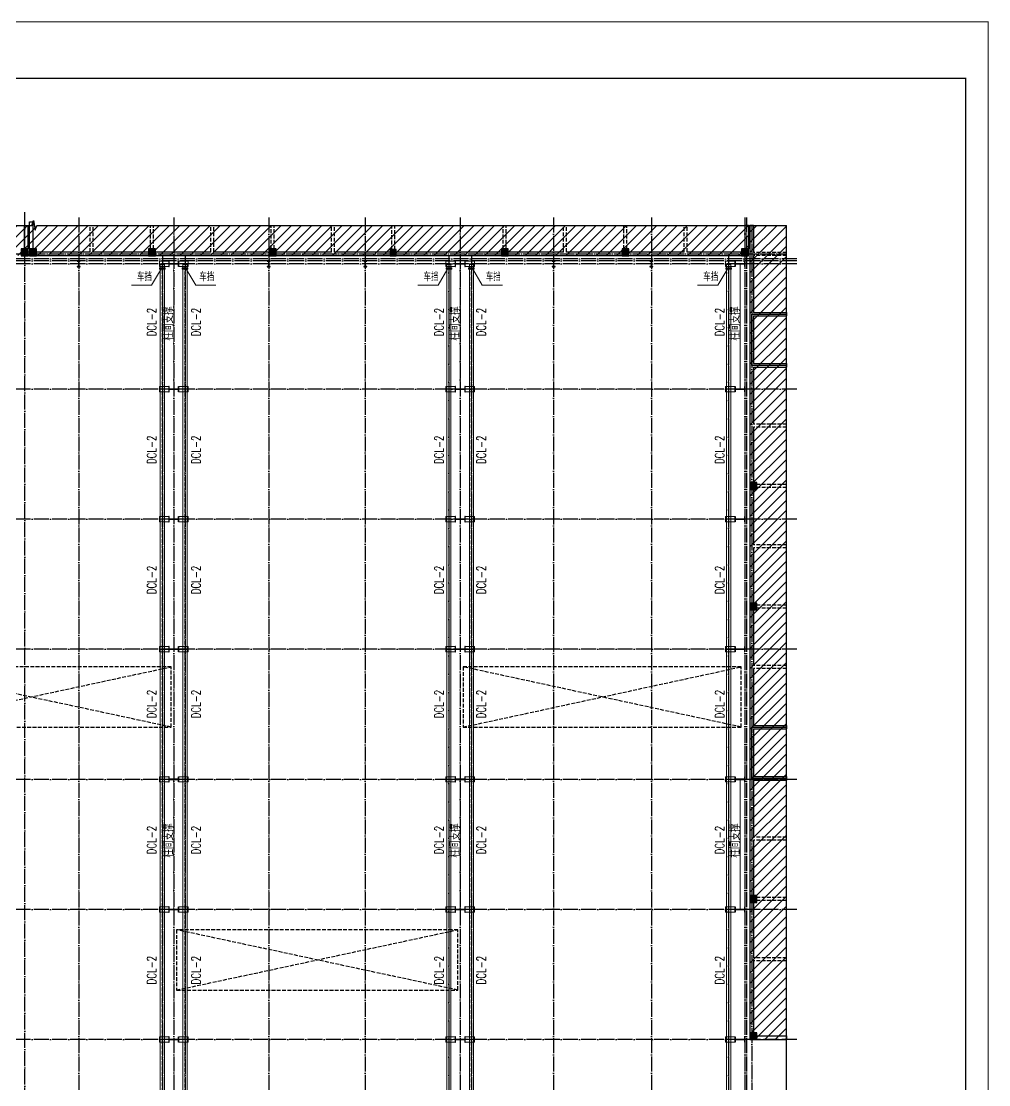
# Model space of a CAD drawing. Extents: x 447413 to 2975780, y -1432727 to 1301644.
# Drawn here: x 2315756 to 2379922, y -38659 to 31891 of the extents above; entities that cross this region are included whole.
import ezdxf
from ezdxf.enums import TextEntityAlignment as Align

# ---------------------------------------------------------------- set-up
doc = ezdxf.new("R2010")
doc.units = 0
doc.header["$LTSCALE"] = 1000
doc.header["$MEASUREMENT"] = 0
doc.linetypes.add('DASH', pattern=[0.35, 0.25, -0.1])
doc.linetypes.add('DOTE', pattern=[2.42, 2, -0.2, 0.02, -0.2])
for name, color, linetype in [('3T_WOOD', 21, 'Continuous'), ('COLUMN', 9, 'Continuous'), ('DIM_SYMB', 3, 'Continuous'), ('DOTE', 1, 'Continuous'), ('line', 60, 'Continuous'), ('PUB_HATCH', 8, 'Continuous'), ('PUB_TEXT', 7, 'Continuous'), ('X公厕', 21, 'Continuous'), ('图框', 253, 'Continuous'), ('柱子', 3, 'Continuous'), ('柱间支撑', 5, 'Continuous')]:
    doc.layers.add(name, color=color, linetype=linetype)
for name, color, linetype, lineweight in [('BEAM_CON', 4, 'Continuous', 0), ('WALL', 140, 'Continuous', 25), ('钢梁', 141, 'Continuous', 18)]:
    doc.layers.add(name, color=color, linetype=linetype, lineweight=lineweight)
doc.styles.add('HZTXT', font='romans.shx', dxfattribs={"bigfont": 'hztxt.shx'})
doc.styles.add('TSSD_REIN', font='Tssdeng.shx', dxfattribs={"width": 0.7, "bigfont": 'hztxt.shx'})
doc.styles.add('样式 1', font='Tssdeng.shx', dxfattribs={"width": 0.7, "bigfont": 'hztxt.shx'})

# ---------------------------------------------------------------- blocks, each defined once
blk = doc.blocks.new('A$C6B0021A6')
at = {"layer": '图框', "color": 2, "const_width": 40, "elevation": -84000}
blk.add_lwpolyline([(20, 84120), (118920, 84120), (118920, 20), (20, 20)], close=True, dxfattribs=at)
at = {"layer": '图框', "color": 153, "const_width": 58, "elevation": -84000}
blk.add_lwpolyline([(111420, 1020), (2520, 1020), (2520, 83120), (111420, 83120)], close=True, dxfattribs=at)
blk = doc.blocks.new('_FZH')
blk.add_lwpolyline([(-0.5, -0.5), (0.5, -0.5), (0.5, 0.5), (-0.5, 0.5)], close=True)
at = {"layer": 'PUB_HATCH'}
blk.add_solid([(-0.5, -0.5), (0.5, -0.5), (-0.5, 0.5), (0.5, 0.5)], dxfattribs=at)

msp = doc.modelspace()

# ---------------------------------------------------------------- hatches: boundary and pattern name
at = {"layer": 'PUB_HATCH'}
h = msp.add_hatch(dxfattribs=at)
h.set_pattern_fill('ANSI31', color=256, scale=300, style=0)
h.set_pattern_definition([(45, (2335527.2, -32885.7), (-336.7596, 336.7596), [])])
h.paths.add_polyline_path([(2364085.8, 18348.8), (2366515.7, 18348.8), (2366515.7, -35659), (2364085.8, -35659)])
h = msp.add_hatch(dxfattribs=at)
h.set_pattern_fill('ANSI31', color=256, scale=300, style=0)
h.set_pattern_definition([(45, (2031895.8, -32885.7), (-336.7596, 336.7596), [])])
h.paths.add_polyline_path([(2363985.8, 18319), (2267966.1, 18319), (2267966.1, 16350.6), (2363985.8, 16350.6)])

# ---------------------------------------------------------------- linework, layer by layer
at = {"layer": '3T_WOOD', "linetype": 'DASH'}
for p, q in [((2320326.1, 16580.6, 126000), (2320326.1, 18348.8, 126000)), ((2320326.1, 18348.8, 126000), (2320526.1, 18348.8, 126000)), ((2320526.1, 16580.6, 126000), (2320526.1, 18348.8, 126000)), ((2324326.1, 16790.6, 126000), (2324326.1, 18348.8, 126000)), ((2324326.1, 18348.8, 126000), (2324526.1, 18348.8, 126000)), ((2324526.1, 16790.6, 126000), (2324526.1, 18348.8, 126000)), ((2328326.1, 16580.6, 126000), (2328326.1, 18348.8, 126000)), ((2328326.1, 18348.8, 126000), (2328526.1, 18348.8, 126000)), ((2328526.1, 16580.6, 126000), (2328526.1, 18348.8, 126000)), ((2332326.1, 16790.6, 126000), (2332326.1, 18348.8, 126000)), ((2332326.1, 18348.8, 126000), (2332526.1, 18348.8, 126000)), ((2332526.1, 16790.6, 126000), (2332526.1, 18348.8, 126000)), ((2336326.1, 16580.6, 126000), (2336326.1, 18348.8, 126000)), ((2336326.1, 18348.8, 126000), (2336526.1, 18348.8, 126000)), ((2336526.1, 16580.6, 126000), (2336526.1, 18348.8, 126000)), ((2340326.1, 16740.6, 126000), (2340326.1, 18348.8, 126000)), ((2340326.1, 18348.8, 126000), (2340526.1, 18348.8, 126000)), ((2340526.1, 16740.6, 126000), (2340526.1, 18348.8, 126000)), ((2347726.1, 16790.6, 126000), (2347726.1, 18348.8, 126000)), ((2347726.1, 18348.8, 126000), (2347926.1, 18348.8, 126000)), ((2347926.1, 16790.6, 126000), (2347926.1, 18348.8, 126000)), ((2351726.1, 16580.6, 126000), (2351726.1, 18348.8, 126000)), ((2351726.1, 18348.8, 126000), (2351926.1, 18348.8, 126000)), ((2351926.1, 16580.6, 126000), (2351926.1, 18348.8, 126000)), ((2355726.1, 16790.6, 126000), (2355726.1, 18348.8, 126000)), ((2355726.1, 18348.8, 126000), (2355926.1, 18348.8, 126000)), ((2355926.1, 16790.6, 126000), (2355926.1, 18348.8, 126000)), ((2359726.1, 16580.6, 126000), (2359726.1, 18348.8, 126000)), ((2359726.1, 18348.8, 126000), (2359926.1, 18348.8, 126000)), ((2359926.1, 16580.6, 126000), (2359926.1, 18348.8, 126000)), ((2366515.7, 16560.6, 126000), (2364325.8, 16560.6, 126000)), ((2366515.7, 16360.6, 126000), (2364325.8, 16360.6, 126000)), ((2366515.7, 16360.6, 126000), (2366515.7, 16560.6, 126000)), ((2366515.7, 5160.6, 126000), (2364325.8, 5160.6, 126000)), ((2366515.7, 4960.6, 126000), (2364325.8, 4960.6, 126000)), ((2366515.7, 4960.6, 126000), (2366515.7, 5160.6, 126000)), ((2366515.7, 1160.6, 126000), (2364535.8, 1160.6, 126000)), ((2366515.7, 960.6, 126000), (2364535.8, 960.6, 126000)), ((2366515.7, 960.6, 126000), (2366515.7, 1160.6, 126000)), ((2366515.7, -2839.4, 126000), (2364325.8, -2839.4, 126000)), ((2366515.7, -3039.4, 126000), (2364325.8, -3039.4, 126000)), ((2366515.7, -3039.4, 126000), (2366515.7, -2839.4, 126000)), ((2366515.7, -6839.4, 126000), (2364535.8, -6839.4, 126000)), ((2366515.7, -7039.4, 126000), (2364535.8, -7039.4, 126000)), ((2366515.7, -7039.4, 126000), (2366515.7, -6839.4, 126000)), ((2366515.7, -10839.4, 126000), (2364325.8, -10839.4, 126000)), ((2366515.7, -11039.4, 126000), (2364325.8, -11039.4, 126000)), ((2366515.7, -11039.4, 126000), (2366515.7, -10839.4, 126000)), ((2366515.7, -22239.4, 126000), (2364325.8, -22239.4, 126000)), ((2366515.7, -22439.4, 126000), (2364325.8, -22439.4, 126000)), ((2366515.7, -22439.4, 126000), (2366515.7, -22239.4, 126000)), ((2366515.7, -26239.4, 126000), (2364535.8, -26239.4, 126000)), ((2366515.7, -26439.4, 126000), (2364535.8, -26439.4, 126000)), ((2366515.7, -26439.4, 126000), (2366515.7, -26239.4, 126000)), ((2366515.7, -30239.4, 126000), (2364325.8, -30239.4, 126000)), ((2366515.7, -30439.4, 126000), (2366515.7, -30239.4, 126000)), ((2366515.7, -30439.4, 126000), (2364325.8, -30439.4, 126000))]:
    msp.add_line(p, q, dxfattribs=at)
at = {"layer": 'BEAM_CON'}
for p, q in [((2324396.8, 14391.6, 126000), (2325054.6, 15493.8, 126000)), ((2327334.9, 14391.6, 126000), (2326677, 15493.8, 126000)), ((2343396.8, 14391.6, 126000), (2344054.6, 15493.8, 126000)), ((2346334.9, 14391.6, 126000), (2345677, 15493.8, 126000)), ((2361951.8, 14391.6, 126000), (2362609.6, 15493.8, 126000)), ((2323062.1, 14391.6, 126000), (2324396.8, 14391.6, 126000)), ((2328669.5, 14391.6, 126000), (2327334.9, 14391.6, 126000)), ((2342062.1, 14391.6, 126000), (2343396.8, 14391.6, 126000)), ((2347669.5, 14391.6, 126000), (2346334.9, 14391.6, 126000)), ((2360617.1, 14391.6, 126000), (2361951.8, 14391.6, 126000))]:
    msp.add_line(p, q, dxfattribs=at)
at = {"layer": 'BEAM_CON', "elevation": 126000}
for points in [[(2324928.3, 15524.9), (2324928.3, 15481.2), (2325303.3, 15481.2), (2325303.3, 15524.9)], [(2325255.8, -99053.8), (2325255.8, 15744.8), (2324975.8, 15744.8), (2324975.8, -99053.8)], [(2326803.3, 15524.9), (2326803.3, 15481.2), (2326428.3, 15481.2), (2326428.3, 15524.9)], [(2326475.8, -99053.8), (2326475.8, 15744.8), (2326755.8, 15744.8), (2326755.8, -99053.8)], [(2343928.3, 15524.9), (2343928.3, 15481.2), (2344303.3, 15481.2), (2344303.3, 15524.9)], [(2344255.8, -99053.8), (2344255.8, 15744.8), (2343975.8, 15744.8), (2343975.8, -99053.8)], [(2345803.3, 15524.9), (2345803.3, 15481.2), (2345428.3, 15481.2), (2345428.3, 15524.9)], [(2345475.8, -99053.8), (2345475.8, 15744.8), (2345755.8, 15744.8), (2345755.8, -99053.8)], [(2362483.3, 15524.9), (2362483.3, 15481.2), (2362858.3, 15481.2), (2362858.3, 15524.9)], [(2362810.8, -99053.8), (2362810.8, 15744.8), (2362530.8, 15744.8), (2362530.8, -99053.8)], [(2324928.3, 15437.4), (2324928.3, 15481.2), (2325303.3, 15481.2), (2325303.3, 15437.4)], [(2326803.3, 15437.4), (2326803.3, 15481.2), (2326428.3, 15481.2), (2326428.3, 15437.4)], [(2343928.3, 15437.4), (2343928.3, 15481.2), (2344303.3, 15481.2), (2344303.3, 15437.4)], [(2345803.3, 15437.4), (2345803.3, 15481.2), (2345428.3, 15481.2), (2345428.3, 15437.4)], [(2362483.3, 15437.4), (2362483.3, 15481.2), (2362858.3, 15481.2), (2362858.3, 15437.4)]]:
    msp.add_lwpolyline(points, close=True, dxfattribs=at)
at = {"layer": 'BEAM_CON', "linetype": 'DASH', "elevation": 126000}
for points in [[(2325125.8, -99053.8), (2325125.8, 15744.8), (2325105.8, 15744.8), (2325105.8, -99053.8)], [(2326605.8, -99053.8), (2326605.8, 15744.8), (2326625.8, 15744.8), (2326625.8, -99053.8)], [(2344125.8, -99053.8), (2344125.8, 15744.8), (2344105.8, 15744.8), (2344105.8, -99053.8)], [(2345605.8, -99053.8), (2345605.8, 15744.8), (2345625.8, 15744.8), (2345625.8, -99053.8)], [(2362680.8, -99053.8), (2362680.8, 15744.8), (2362660.8, 15744.8), (2362660.8, -99053.8)]]:
    msp.add_lwpolyline(points, close=True, dxfattribs=at)
at = {"layer": 'DIM_SYMB', "elevation": 126000}
for points in [[(2266739.9, 18348.8), (2316459.1, 18348.8), (2316573.7, 18663.8), (2316684.8, 18033.8), (2316796.6, 18348.8), (2366515.7, 18348.8)], [(2366515.7, -101663.5), (2366515.7, -41826.1), (2366200.7, -41711.4), (2366830.7, -41600.4), (2366515.7, -41488.6), (2366515.7, 18348.8)]]:
    msp.add_lwpolyline(points, dxfattribs=at)
at = {"layer": 'DOTE', "linetype": 'DOTE', "ltscale": 0.5}
for p, q in [((2315985.9, -102766.1, 126000), (2315985.9, 19272.6, 126000)), ((2363745.8, 18882.2, 126000), (2363745.8, -102105.1, 126000)), ((2367195, 16000.6, 126000), (2266776.3, 16000.6, 126000)), ((2367195, -35659, 126000), (2266776.3, -35659, 126000))]:
    msp.add_line(p, q, dxfattribs=at)
at = {"layer": 'DOTE', "color": 8, "linetype": 'DOTE', "ltscale": 0.5}
for p, q in [((2325865.8, 18882.2, 126000), (2325865.8, -102105.1, 126000)), ((2344865.8, 18882.2, 126000), (2344865.8, -102105.1, 126000)), ((2363865.8, 18882.2, 126000), (2363865.8, -102105.1, 126000)), ((2367195, 16120.6, 126000), (2266776.3, 16120.6, 126000)), ((2367195, 15800.6, 126000), (2266776.3, 15800.6, 126000)), ((2367195, 7490.6, 126000), (2266776.3, 7490.6, 126000)), ((2367195, -1139.4, 126000), (2266776.3, -1139.4, 126000)), ((2367195, -9769.4, 126000), (2266776.3, -9769.4, 126000)), ((2367195, -18399.4, 126000), (2266776.3, -18399.4, 126000)), ((2367195, -27029.4, 126000), (2266776.3, -27029.4, 126000))]:
    msp.add_line(p, q, dxfattribs=at)
at = {"layer": 'DOTE', "color": 4, "linetype": 'DOTE', "ltscale": 0.5}
for p, q in [((2325115.8, 16299.7, 126000), (2325115.8, -99574.3, 126000)), ((2326615.8, 16299.7, 126000), (2326615.8, -99574.3, 126000)), ((2344115.8, 16299.7, 126000), (2344115.8, -99574.3, 126000)), ((2345615.8, 16299.7, 126000), (2345615.8, -99574.3, 126000)), ((2362670.8, 16299.7, 126000), (2362670.8, -99574.3, 126000))]:
    msp.add_line(p, q, dxfattribs=at)
at = {"layer": 'DOTE', "color": 8, "linetype": 'DOTE', "ltscale": 0.5, "elevation": 126000}
for points in [[(2319566.1, 18874.7), (2319566.1, -102111.2)], [(2332166.1, 18874.7), (2332166.1, -102111.2)], [(2338566.1, 18874.7), (2338566.1, -102111.2)], [(2351066.1, 18874.7), (2351066.1, -102111.2)], [(2357546.1, 18874.7), (2357546.1, -102111.2)], [(2364205.8, 18348.8), (2364205.8, -101663.5)], [(2266754.5, 16460.6), (2366515.7, 16460.6)]]:
    msp.add_lwpolyline(points, dxfattribs=at)
at = {"layer": 'line', "linetype": 'DASH', "elevation": 126000}
for points in [[(2307057, -14935), (2325707, -14935), (2325707, -10935), (2307057, -10935), (2307057, -14935)], [(2307057, -14935), (2325707, -10935)], [(2325707, -14935), (2307057, -10935)], [(2345057, -14935), (2363510.1, -14935), (2363510.1, -10935), (2345057, -10935), (2345057, -14935)], [(2345057, -14935), (2363510.1, -10935)], [(2363510.1, -14935), (2345057, -10935)], [(2326057, -32378.5), (2344707, -32378.5), (2344707, -28378.5), (2326057, -28378.5), (2326057, -32378.5)], [(2326057, -32378.5), (2344707, -28378.5)], [(2344707, -32378.5), (2326057, -28378.5)]]:
    msp.add_lwpolyline(points, dxfattribs=at)
at = {"layer": 'WALL'}
for p, q in [((2315966.1, 16790.6, 126000), (2315966.1, 18348.8, 126000)), ((2315966.1, 18348.8, 126000), (2316206.1, 18348.8, 126000)), ((2316206.1, 16790.6, 126000), (2316206.1, 18348.8, 126000)), ((2316306.1, 16790.6, 126000), (2316306.1, 18587.9, 126000)), ((2316306.1, 18587.9, 126000), (2316546.1, 18587.9, 126000)), ((2316546.1, 16790.6, 126000), (2316546.1, 18587.9, 126000)), ((2363745.8, 18348.8, 126000), (2363745.8, 16790.6, 126000)), ((2363985.8, 18348.8, 126000), (2363745.8, 18348.8, 126000)), ((2363985.8, 18348.8, 126000), (2363985.8, 16790.6, 126000)), ((2364085.8, 18348.8, 126000), (2364085.8, 16460.6, 126000)), ((2364325.8, 18348.8, 126000), (2364085.8, 18348.8, 126000)), ((2364325.8, 18348.8, 126000), (2364325.8, 16560.6, 126000)), ((2316306.1, 16580.6, 126000), (2316206.1, 16580.6, 126000)), ((2316306.1, 16340.6, 126000), (2316206.1, 16340.6, 126000)), ((2320326.1, 16580.6, 126000), (2316756.1, 16580.6, 126000)), ((2320426.1, 16340.6, 126000), (2316756.1, 16340.6, 126000)), ((2324201.1, 16340.6, 126000), (2320426.1, 16340.6, 126000)), ((2324201.1, 16580.6, 126000), (2320526.1, 16580.6, 126000)), ((2328326.1, 16580.6, 126000), (2324651.1, 16580.6, 126000)), ((2328426.1, 16340.6, 126000), (2324651.1, 16340.6, 126000)), ((2332201.1, 16340.6, 126000), (2328426.1, 16340.6, 126000)), ((2332201.1, 16580.6, 126000), (2328526.1, 16580.6, 126000)), ((2336326.1, 16580.6, 126000), (2332651.1, 16580.6, 126000)), ((2336426.1, 16340.6, 126000), (2332651.1, 16340.6, 126000)), ((2340226, 16340.6, 126000), (2336426.1, 16340.6, 126000)), ((2340226, 16580.6, 126000), (2336526.1, 16580.6, 126000)), ((2347601.1, 16580.6, 126000), (2340626, 16580.6, 126000)), ((2347601.1, 16340.6, 126000), (2340626, 16340.6, 126000)), ((2351726.1, 16580.6, 126000), (2348051.1, 16580.6, 126000)), ((2351826.1, 16340.6, 126000), (2348051.1, 16340.6, 126000)), ((2355601.1, 16340.6, 126000), (2351826.1, 16340.6, 126000)), ((2355601.1, 16580.6, 126000), (2351926.1, 16580.6, 126000)), ((2359726.1, 16580.6, 126000), (2356051.1, 16580.6, 126000)), ((2359826.1, 16340.6, 126000), (2356051.1, 16340.6, 126000)), ((2363535.8, 16340.6, 126000), (2359826.1, 16340.6, 126000)), ((2363535.8, 16580.6, 126000), (2359926.1, 16580.6, 126000)), ((2364085.8, 16460.6, 126000), (2364085.8, 12460.6, 126000)), ((2364325.8, 16360.6, 126000), (2364325.8, 12580.6, 126000)), ((2364085.8, 12460.6, 126000), (2364085.8, 9060.6, 126000)), ((2364325.8, 12580.6, 126000), (2366515.7, 12580.6, 126000)), ((2364325.8, 12340.6, 126000), (2366515.7, 12340.6, 126000)), ((2364325.8, 12340.6, 126000), (2364325.8, 9180.6, 126000)), ((2366515.7, 12580.6, 126000), (2366515.7, 12340.6, 126000)), ((2364325.8, 9180.6, 126000), (2366515.7, 9180.6, 126000)), ((2366515.7, 9180.6, 126000), (2366515.7, 8940.6, 126000)), ((2364085.8, 9060.6, 126000), (2364085.8, 5060.6, 126000)), ((2364325.8, 8940.6, 126000), (2366515.7, 8940.6, 126000)), ((2364325.8, 8940.6, 126000), (2364325.8, 5160.6, 126000)), ((2364085.8, 5060.6, 126000), (2364085.8, 1285.6, 126000)), ((2364325.8, 4960.6, 126000), (2364325.8, 1285.6, 126000)), ((2364085.8, 835.6, 126000), (2364085.8, -2939.4, 126000)), ((2364325.8, 835.6, 126000), (2364325.8, -2839.4, 126000)), ((2364085.8, -2939.4, 126000), (2364085.8, -6714.4, 126000)), ((2364325.8, -3039.4, 126000), (2364325.8, -6714.4, 126000)), ((2364085.8, -7164.4, 126000), (2364085.8, -10939.4, 126000)), ((2364325.8, -7164.4, 126000), (2364325.8, -10839.4, 126000)), ((2364085.8, -10939.4, 126000), (2364085.8, -14939.4, 126000)), ((2364325.8, -11039.4, 126000), (2364325.8, -14819.4, 126000)), ((2364085.8, -14939.4, 126000), (2364085.8, -18339.4, 126000)), ((2364325.8, -14819.4, 126000), (2366515.7, -14819.4, 126000)), ((2364325.8, -15059.4, 126000), (2364325.8, -18219.4, 126000)), ((2364325.8, -15059.4, 126000), (2366515.7, -15059.4, 126000)), ((2366515.7, -14819.4, 126000), (2366515.7, -15059.4, 126000)), ((2364085.8, -18339.4, 126000), (2364085.8, -22339.4, 126000)), ((2364325.8, -18219.4, 126000), (2366515.7, -18219.4, 126000)), ((2366515.7, -18219.4, 126000), (2366515.7, -18459.4, 126000)), ((2364325.8, -18459.4, 126000), (2366515.7, -18459.4, 126000)), ((2364325.8, -18459.4, 126000), (2364325.8, -22239.4, 126000)), ((2364085.8, -22339.4, 126000), (2364085.8, -26114.4, 126000)), ((2364325.8, -22439.4, 126000), (2364325.8, -26114.4, 126000)), ((2364085.8, -26564.4, 126000), (2364085.8, -30339.4, 126000)), ((2364325.8, -26564.4, 126000), (2364325.8, -30239.4, 126000)), ((2364085.8, -30339.4, 126000), (2364085.8, -35209, 126000)), ((2364325.8, -30439.4, 126000), (2364325.8, -35209, 126000)), ((2364535.8, -35419, 126000), (2366515.7, -35419, 126000)), ((2364535.8, -35659, 126000), (2366515.7, -35659, 126000)), ((2366515.7, -35419, 126000), (2366515.7, -35659, 126000))]:
    msp.add_line(p, q, dxfattribs=at)
at = {"layer": 'X公厕', "ltscale": 5, "elevation": 126000}
for points in [[(2366515.7, 9060.6), (2364205.8, 9060.6), (2364205.8, 12460.6), (2366515.7, 12460.6)], [(2366515.7, -18339.4), (2364205.8, -18339.4), (2364205.8, -14939.4), (2366515.7, -14939.4)]]:
    msp.add_lwpolyline(points, dxfattribs=at)
at = {"layer": '柱子', "color": 6, "ltscale": 100, "elevation": 126000}
for points in [[(2319666.1, 15979.6), (2319666.1, 16000.6), (2319466.1, 16000.6), (2319466.1, 15979.6), (2319546.6, 15979.6, -0.4142136), (2319559.6, 15966.6), (2319559.6, 15634.6, -0.4142136), (2319546.6, 15621.6), (2319466.1, 15621.6), (2319466.1, 15600.6), (2319666.1, 15600.6), (2319666.1, 15621.6), (2319585.6, 15621.6, -0.4142136), (2319572.6, 15634.6), (2319572.6, 15966.6, -0.4142136), (2319585.6, 15979.6)], [(2332266.1, 15979.6), (2332266.1, 16000.6), (2332066.1, 16000.6), (2332066.1, 15979.6), (2332146.6, 15979.6, -0.4142136), (2332159.6, 15966.6), (2332159.6, 15634.6, -0.4142136), (2332146.6, 15621.6), (2332066.1, 15621.6), (2332066.1, 15600.6), (2332266.1, 15600.6), (2332266.1, 15621.6), (2332185.6, 15621.6, -0.4142136), (2332172.6, 15634.6), (2332172.6, 15966.6, -0.4142136), (2332185.6, 15979.6)], [(2338666.1, 15979.6), (2338666.1, 16000.6), (2338466.1, 16000.6), (2338466.1, 15979.6), (2338546.6, 15979.6, -0.4142136), (2338559.6, 15966.6), (2338559.6, 15634.6, -0.4142136), (2338546.6, 15621.6), (2338466.1, 15621.6), (2338466.1, 15600.6), (2338666.1, 15600.6), (2338666.1, 15621.6), (2338585.6, 15621.6, -0.4142136), (2338572.6, 15634.6), (2338572.6, 15966.6, -0.4142136), (2338585.6, 15979.6)], [(2351166.1, 15979.6), (2351166.1, 16000.6), (2350966.1, 16000.6), (2350966.1, 15979.6), (2351046.6, 15979.6, -0.4142136), (2351059.6, 15966.6), (2351059.6, 15634.6, -0.4142136), (2351046.6, 15621.6), (2350966.1, 15621.6), (2350966.1, 15600.6), (2351166.1, 15600.6), (2351166.1, 15621.6), (2351085.6, 15621.6, -0.4142136), (2351072.6, 15634.6), (2351072.6, 15966.6, -0.4142136), (2351085.6, 15979.6)], [(2357646.1, 15979.6), (2357646.1, 16000.6), (2357446.1, 16000.6), (2357446.1, 15979.6), (2357526.6, 15979.6, -0.4142136), (2357539.6, 15966.6), (2357539.6, 15634.6, -0.4142136), (2357526.6, 15621.6), (2357446.1, 15621.6), (2357446.1, 15600.6), (2357646.1, 15600.6), (2357646.1, 15621.6), (2357565.6, 15621.6, -0.4142136), (2357552.6, 15634.6), (2357552.6, 15966.6, -0.4142136), (2357565.6, 15979.6)]]:
    msp.add_lwpolyline(points, format="xyb", close=True, dxfattribs=at)
for points in [[(2326176.8, 15804.6), (2325554.8, 15804.6), (2325554.8, 15975.6), (2325540.8, 15975.6), (2325540.8, 15625.6), (2325554.8, 15625.6), (2325554.8, 15796.6), (2326176.8, 15796.6), (2326176.8, 15625.6), (2326190.8, 15625.6), (2326190.8, 15975.6), (2326176.8, 15975.6)], [(2345176.8, 15804.6), (2344554.8, 15804.6), (2344554.8, 15975.6), (2344540.8, 15975.6), (2344540.8, 15625.6), (2344554.8, 15625.6), (2344554.8, 15796.6), (2345176.8, 15796.6), (2345176.8, 15625.6), (2345190.8, 15625.6), (2345190.8, 15975.6), (2345176.8, 15975.6)], [(2363731.8, 15804.6), (2363109.8, 15804.6), (2363109.8, 15975.6), (2363095.8, 15975.6), (2363095.8, 15625.6), (2363109.8, 15625.6), (2363109.8, 15796.6), (2363731.8, 15796.6), (2363731.8, 15625.6), (2363745.8, 15625.6), (2363745.8, 15975.6), (2363731.8, 15975.6)], [(2326176.8, 7494.6), (2325554.8, 7494.6), (2325554.8, 7665.6), (2325540.8, 7665.6), (2325540.8, 7315.6), (2325554.8, 7315.6), (2325554.8, 7486.6), (2326176.8, 7486.6), (2326176.8, 7315.6), (2326190.8, 7315.6), (2326190.8, 7665.6), (2326176.8, 7665.6)], [(2345176.8, 7494.6), (2344554.8, 7494.6), (2344554.8, 7665.6), (2344540.8, 7665.6), (2344540.8, 7315.6), (2344554.8, 7315.6), (2344554.8, 7486.6), (2345176.8, 7486.6), (2345176.8, 7315.6), (2345190.8, 7315.6), (2345190.8, 7665.6), (2345176.8, 7665.6)], [(2363731.8, 7494.6), (2363109.8, 7494.6), (2363109.8, 7665.6), (2363095.8, 7665.6), (2363095.8, 7315.6), (2363109.8, 7315.6), (2363109.8, 7486.6), (2363731.8, 7486.6), (2363731.8, 7315.6), (2363745.8, 7315.6), (2363745.8, 7665.6), (2363731.8, 7665.6)], [(2326176.8, -1135.4), (2325554.8, -1135.4), (2325554.8, -964.4), (2325540.8, -964.4), (2325540.8, -1314.4), (2325554.8, -1314.4), (2325554.8, -1143.4), (2326176.8, -1143.4), (2326176.8, -1314.4), (2326190.8, -1314.4), (2326190.8, -964.4), (2326176.8, -964.4)], [(2345176.8, -1135.4), (2344554.8, -1135.4), (2344554.8, -964.4), (2344540.8, -964.4), (2344540.8, -1314.4), (2344554.8, -1314.4), (2344554.8, -1143.4), (2345176.8, -1143.4), (2345176.8, -1314.4), (2345190.8, -1314.4), (2345190.8, -964.4), (2345176.8, -964.4)], [(2363731.8, -1135.4), (2363109.8, -1135.4), (2363109.8, -964.4), (2363095.8, -964.4), (2363095.8, -1314.4), (2363109.8, -1314.4), (2363109.8, -1143.4), (2363731.8, -1143.4), (2363731.8, -1314.4), (2363745.8, -1314.4), (2363745.8, -964.4), (2363731.8, -964.4)], [(2326176.8, -9765.4), (2325554.8, -9765.4), (2325554.8, -9594.4), (2325540.8, -9594.4), (2325540.8, -9944.4), (2325554.8, -9944.4), (2325554.8, -9773.4), (2326176.8, -9773.4), (2326176.8, -9944.4), (2326190.8, -9944.4), (2326190.8, -9594.4), (2326176.8, -9594.4)], [(2345176.8, -9765.4), (2344554.8, -9765.4), (2344554.8, -9594.4), (2344540.8, -9594.4), (2344540.8, -9944.4), (2344554.8, -9944.4), (2344554.8, -9773.4), (2345176.8, -9773.4), (2345176.8, -9944.4), (2345190.8, -9944.4), (2345190.8, -9594.4), (2345176.8, -9594.4)], [(2363731.8, -9765.4), (2363109.8, -9765.4), (2363109.8, -9594.4), (2363095.8, -9594.4), (2363095.8, -9944.4), (2363109.8, -9944.4), (2363109.8, -9773.4), (2363731.8, -9773.4), (2363731.8, -9944.4), (2363745.8, -9944.4), (2363745.8, -9594.4), (2363731.8, -9594.4)], [(2326176.8, -18395.4), (2325554.8, -18395.4), (2325554.8, -18224.4), (2325540.8, -18224.4), (2325540.8, -18574.4), (2325554.8, -18574.4), (2325554.8, -18403.4), (2326176.8, -18403.4), (2326176.8, -18574.4), (2326190.8, -18574.4), (2326190.8, -18224.4), (2326176.8, -18224.4)], [(2345176.8, -18395.4), (2344554.8, -18395.4), (2344554.8, -18224.4), (2344540.8, -18224.4), (2344540.8, -18574.4), (2344554.8, -18574.4), (2344554.8, -18403.4), (2345176.8, -18403.4), (2345176.8, -18574.4), (2345190.8, -18574.4), (2345190.8, -18224.4), (2345176.8, -18224.4)], [(2363731.8, -18395.4), (2363109.8, -18395.4), (2363109.8, -18224.4), (2363095.8, -18224.4), (2363095.8, -18574.4), (2363109.8, -18574.4), (2363109.8, -18403.4), (2363731.8, -18403.4), (2363731.8, -18574.4), (2363745.8, -18574.4), (2363745.8, -18224.4), (2363731.8, -18224.4)], [(2326176.8, -27025.4), (2325554.8, -27025.4), (2325554.8, -26854.4), (2325540.8, -26854.4), (2325540.8, -27204.4), (2325554.8, -27204.4), (2325554.8, -27033.4), (2326176.8, -27033.4), (2326176.8, -27204.4), (2326190.8, -27204.4), (2326190.8, -26854.4), (2326176.8, -26854.4)], [(2345176.8, -27025.4), (2344554.8, -27025.4), (2344554.8, -26854.4), (2344540.8, -26854.4), (2344540.8, -27204.4), (2344554.8, -27204.4), (2344554.8, -27033.4), (2345176.8, -27033.4), (2345176.8, -27204.4), (2345190.8, -27204.4), (2345190.8, -26854.4), (2345176.8, -26854.4)], [(2363731.8, -27025.4), (2363109.8, -27025.4), (2363109.8, -26854.4), (2363095.8, -26854.4), (2363095.8, -27204.4), (2363109.8, -27204.4), (2363109.8, -27033.4), (2363731.8, -27033.4), (2363731.8, -27204.4), (2363745.8, -27204.4), (2363745.8, -26854.4), (2363731.8, -26854.4)], [(2326176.8, -35655), (2325554.8, -35655), (2325554.8, -35484), (2325540.8, -35484), (2325540.8, -35834), (2325554.8, -35834), (2325554.8, -35663), (2326176.8, -35663), (2326176.8, -35834), (2326190.8, -35834), (2326190.8, -35484), (2326176.8, -35484)], [(2345176.8, -35655), (2344554.8, -35655), (2344554.8, -35484), (2344540.8, -35484), (2344540.8, -35834), (2344554.8, -35834), (2344554.8, -35663), (2345176.8, -35663), (2345176.8, -35834), (2345190.8, -35834), (2345190.8, -35484), (2345176.8, -35484)], [(2363731.8, -35655), (2363109.8, -35655), (2363109.8, -35484), (2363095.8, -35484), (2363095.8, -35834), (2363109.8, -35834), (2363109.8, -35663), (2363731.8, -35663), (2363731.8, -35834), (2363745.8, -35834), (2363745.8, -35484), (2363731.8, -35484)]]:
    msp.add_lwpolyline(points, close=True, dxfattribs=at)
at = {"layer": '柱间支撑', "linetype": 'DASH', "ltscale": 2.5, "const_width": 60, "elevation": 126000}
for points in [[(2325866.1, 15800.6), (2325861.5, 7498.6)], [(2344866.1, 15800.6), (2344861.5, 7498.6)], [(2363442.8, 15800.6), (2363438.2, 7498.6)], [(2325866.1, -18399.4), (2325861.5, -27021.4)], [(2344866.1, -18399.4), (2344861.5, -27021.4)], [(2363442.8, -18399.4), (2363438.2, -27021.4)]]:
    msp.add_lwpolyline(points, dxfattribs=at)
at = {"layer": '钢梁', "elevation": 126000}
for points in [[(2324915.8, 15625.6), (2324915.8, 15975.6), (2325540.8, 15975.6), (2325540.8, 15625.6)], [(2324915.8, 15790.6), (2324915.8, 15810.6), (2325540.8, 15810.6), (2325540.8, 15790.6)], [(2326815.8, 15625.6), (2326815.8, 15975.6), (2326190.8, 15975.6), (2326190.8, 15625.6)], [(2326815.8, 15790.6), (2326815.8, 15810.6), (2326190.8, 15810.6), (2326190.8, 15790.6)], [(2343915.8, 15625.6), (2343915.8, 15975.6), (2344540.8, 15975.6), (2344540.8, 15625.6)], [(2343915.8, 15790.6), (2343915.8, 15810.6), (2344540.8, 15810.6), (2344540.8, 15790.6)], [(2345815.8, 15625.6), (2345815.8, 15975.6), (2345190.8, 15975.6), (2345190.8, 15625.6)], [(2345815.8, 15790.6), (2345815.8, 15810.6), (2345190.8, 15810.6), (2345190.8, 15790.6)], [(2362470.8, 15625.6), (2362470.8, 15975.6), (2363095.8, 15975.6), (2363095.8, 15625.6)], [(2362470.8, 15790.6), (2362470.8, 15810.6), (2363095.8, 15810.6), (2363095.8, 15790.6)], [(2324915.8, 7315.6), (2324915.8, 7665.6), (2325540.8, 7665.6), (2325540.8, 7315.6)], [(2324915.8, 7480.6), (2324915.8, 7500.6), (2325540.8, 7500.6), (2325540.8, 7480.6)], [(2326815.8, 7315.6), (2326815.8, 7665.6), (2326190.8, 7665.6), (2326190.8, 7315.6)], [(2326815.8, 7480.6), (2326815.8, 7500.6), (2326190.8, 7500.6), (2326190.8, 7480.6)], [(2343915.8, 7315.6), (2343915.8, 7665.6), (2344540.8, 7665.6), (2344540.8, 7315.6)], [(2343915.8, 7480.6), (2343915.8, 7500.6), (2344540.8, 7500.6), (2344540.8, 7480.6)], [(2345815.8, 7315.6), (2345815.8, 7665.6), (2345190.8, 7665.6), (2345190.8, 7315.6)], [(2345815.8, 7480.6), (2345815.8, 7500.6), (2345190.8, 7500.6), (2345190.8, 7480.6)], [(2362470.8, 7315.6), (2362470.8, 7665.6), (2363095.8, 7665.6), (2363095.8, 7315.6)], [(2362470.8, 7480.6), (2362470.8, 7500.6), (2363095.8, 7500.6), (2363095.8, 7480.6)], [(2324915.8, -1314.4), (2324915.8, -964.4), (2325540.8, -964.4), (2325540.8, -1314.4)], [(2324915.8, -1149.4), (2324915.8, -1129.4), (2325540.8, -1129.4), (2325540.8, -1149.4)], [(2326815.8, -1314.4), (2326815.8, -964.4), (2326190.8, -964.4), (2326190.8, -1314.4)], [(2326815.8, -1149.4), (2326815.8, -1129.4), (2326190.8, -1129.4), (2326190.8, -1149.4)], [(2343915.8, -1314.4), (2343915.8, -964.4), (2344540.8, -964.4), (2344540.8, -1314.4)], [(2343915.8, -1149.4), (2343915.8, -1129.4), (2344540.8, -1129.4), (2344540.8, -1149.4)], [(2345815.8, -1314.4), (2345815.8, -964.4), (2345190.8, -964.4), (2345190.8, -1314.4)], [(2345815.8, -1149.4), (2345815.8, -1129.4), (2345190.8, -1129.4), (2345190.8, -1149.4)], [(2362470.8, -1314.4), (2362470.8, -964.4), (2363095.8, -964.4), (2363095.8, -1314.4)], [(2362470.8, -1149.4), (2362470.8, -1129.4), (2363095.8, -1129.4), (2363095.8, -1149.4)], [(2324915.8, -9944.4), (2324915.8, -9594.4), (2325540.8, -9594.4), (2325540.8, -9944.4)], [(2324915.8, -9779.4), (2324915.8, -9759.4), (2325540.8, -9759.4), (2325540.8, -9779.4)], [(2326815.8, -9944.4), (2326815.8, -9594.4), (2326190.8, -9594.4), (2326190.8, -9944.4)], [(2326815.8, -9779.4), (2326815.8, -9759.4), (2326190.8, -9759.4), (2326190.8, -9779.4)], [(2343915.8, -9944.4), (2343915.8, -9594.4), (2344540.8, -9594.4), (2344540.8, -9944.4)], [(2343915.8, -9779.4), (2343915.8, -9759.4), (2344540.8, -9759.4), (2344540.8, -9779.4)], [(2345815.8, -9944.4), (2345815.8, -9594.4), (2345190.8, -9594.4), (2345190.8, -9944.4)], [(2345815.8, -9779.4), (2345815.8, -9759.4), (2345190.8, -9759.4), (2345190.8, -9779.4)], [(2362470.8, -9944.4), (2362470.8, -9594.4), (2363095.8, -9594.4), (2363095.8, -9944.4)], [(2362470.8, -9779.4), (2362470.8, -9759.4), (2363095.8, -9759.4), (2363095.8, -9779.4)], [(2324915.8, -18574.4), (2324915.8, -18224.4), (2325540.8, -18224.4), (2325540.8, -18574.4)], [(2326815.8, -18574.4), (2326815.8, -18224.4), (2326190.8, -18224.4), (2326190.8, -18574.4)], [(2343915.8, -18574.4), (2343915.8, -18224.4), (2344540.8, -18224.4), (2344540.8, -18574.4)], [(2345815.8, -18574.4), (2345815.8, -18224.4), (2345190.8, -18224.4), (2345190.8, -18574.4)], [(2362470.8, -18574.4), (2362470.8, -18224.4), (2363095.8, -18224.4), (2363095.8, -18574.4)], [(2324915.8, -18409.4), (2324915.8, -18389.4), (2325540.8, -18389.4), (2325540.8, -18409.4)], [(2326815.8, -18409.4), (2326815.8, -18389.4), (2326190.8, -18389.4), (2326190.8, -18409.4)], [(2343915.8, -18409.4), (2343915.8, -18389.4), (2344540.8, -18389.4), (2344540.8, -18409.4)], [(2345815.8, -18409.4), (2345815.8, -18389.4), (2345190.8, -18389.4), (2345190.8, -18409.4)], [(2362470.8, -18409.4), (2362470.8, -18389.4), (2363095.8, -18389.4), (2363095.8, -18409.4)], [(2324915.8, -27204.4), (2324915.8, -26854.4), (2325540.8, -26854.4), (2325540.8, -27204.4)], [(2324915.8, -27039.4), (2324915.8, -27019.4), (2325540.8, -27019.4), (2325540.8, -27039.4)], [(2326815.8, -27204.4), (2326815.8, -26854.4), (2326190.8, -26854.4), (2326190.8, -27204.4)], [(2326815.8, -27039.4), (2326815.8, -27019.4), (2326190.8, -27019.4), (2326190.8, -27039.4)], [(2343915.8, -27204.4), (2343915.8, -26854.4), (2344540.8, -26854.4), (2344540.8, -27204.4)], [(2343915.8, -27039.4), (2343915.8, -27019.4), (2344540.8, -27019.4), (2344540.8, -27039.4)], [(2345815.8, -27204.4), (2345815.8, -26854.4), (2345190.8, -26854.4), (2345190.8, -27204.4)], [(2345815.8, -27039.4), (2345815.8, -27019.4), (2345190.8, -27019.4), (2345190.8, -27039.4)], [(2362470.8, -27204.4), (2362470.8, -26854.4), (2363095.8, -26854.4), (2363095.8, -27204.4)], [(2362470.8, -27039.4), (2362470.8, -27019.4), (2363095.8, -27019.4), (2363095.8, -27039.4)], [(2324915.8, -35834), (2324915.8, -35484), (2325540.8, -35484), (2325540.8, -35834)], [(2324915.8, -35669), (2324915.8, -35649), (2325540.8, -35649), (2325540.8, -35669)], [(2326815.8, -35834), (2326815.8, -35484), (2326190.8, -35484), (2326190.8, -35834)], [(2326815.8, -35669), (2326815.8, -35649), (2326190.8, -35649), (2326190.8, -35669)], [(2343915.8, -35834), (2343915.8, -35484), (2344540.8, -35484), (2344540.8, -35834)], [(2343915.8, -35669), (2343915.8, -35649), (2344540.8, -35649), (2344540.8, -35669)], [(2345815.8, -35834), (2345815.8, -35484), (2345190.8, -35484), (2345190.8, -35834)], [(2345815.8, -35669), (2345815.8, -35649), (2345190.8, -35649), (2345190.8, -35669)], [(2362470.8, -35834), (2362470.8, -35484), (2363095.8, -35484), (2363095.8, -35834)], [(2362470.8, -35669), (2362470.8, -35649), (2363095.8, -35649), (2363095.8, -35669)]]:
    msp.add_lwpolyline(points, close=True, dxfattribs=at)

# ---------------------------------------------------------------- block references
at = {"xscale": 1.5, "yscale": 1.5, "zscale": 1.5, "rotation": 270}
msp.add_blockref('A$C6B0021A6', (2253712, 31891.5, 126000), dxfattribs=at)
at = {"layer": 'COLUMN', "xscale": 450, "yscale": 450, "zscale": 450, "rotation": 180}
for p in [(2315981.1, 16565.6, 126000), (2316531.1, 16565.6, 126000), (2324426.1, 16565.6, 126000), (2332426.1, 16565.6, 126000), (2347826.1, 16565.6, 126000), (2355826.1, 16565.6, 126000), (2363760.8, 16565.6, 126000), (2364310.8, 1060.6, 126000), (2364310.8, -6939.4, 126000), (2364310.8, -26339.4, 126000), (2364310.8, -35434, 126000)]:
    msp.add_blockref('_FZH', p, dxfattribs=at)
at = {"layer": 'COLUMN', "xscale": 400, "yscale": 400, "zscale": 400}
msp.add_blockref('_FZH', (2340426, 16540.6, 126000), dxfattribs=at)

# ---------------------------------------------------------------- texts
at = {"layer": 'BEAM_CON', "style": '样式 1', "width": 0.7}
for p in [(2323431.8, 14500, 126000), (2327564.8, 14500, 126000), (2342431.8, 14500, 126000), (2346564.8, 14500, 126000), (2360986.8, 14500, 126000)]:
    msp.add_text('车挡', height=525, dxfattribs=at).set_placement(p, align=Align.BOTTOM_LEFT)
at = {"layer": 'PUB_TEXT', "color": 7, "lineweight": -3, "style": 'HZTXT', "width": 0.7}
for p in [(2324700.6, 10984.8), (2327644.1, 10984.8), (2343765.4, 10984.8), (2346559.7, 10984.8), (2362374.7, 10984.8), (2324700.6, 2514.8), (2327644.1, 2514.8), (2343765.4, 2514.8), (2346559.7, 2514.8), (2362374.7, 2514.8), (2324700.6, -6115.2), (2327644.1, -6115.2), (2343765.4, -6115.2), (2346559.7, -6115.2), (2362374.7, -6115.2), (2324700.6, -14355), (2327644.1, -14355), (2343765.4, -14355), (2346559.7, -14355), (2362374.7, -14355), (2324700.6, -23375.2), (2327644.1, -23375.2), (2343765.4, -23375.2), (2346559.7, -23375.2), (2362374.7, -23375.2), (2324700.6, -32005), (2327644.1, -32005), (2343765.4, -32005), (2346559.7, -32005), (2362374.7, -32005)]:
    msp.add_text('DCL-2', height=600, rotation=90, dxfattribs=at).set_placement(p)
at = {"layer": '柱间支撑', "color": 7, "linetype": 'DASH', "ltscale": 2.5, "style": 'TSSD_REIN', "width": 0.7}
for p in [(2325825, 10706.4, 126000), (2344825, 10706.4, 126000), (2363401.7, 10706.4, 126000), (2325834.8, -23593, 126000), (2344834.8, -23593, 126000), (2363411.5, -23593, 126000)]:
    msp.add_text('柱间支撑', height=600, rotation=90, dxfattribs=at).set_placement(p)

doc.saveas('drawing.dxf')
